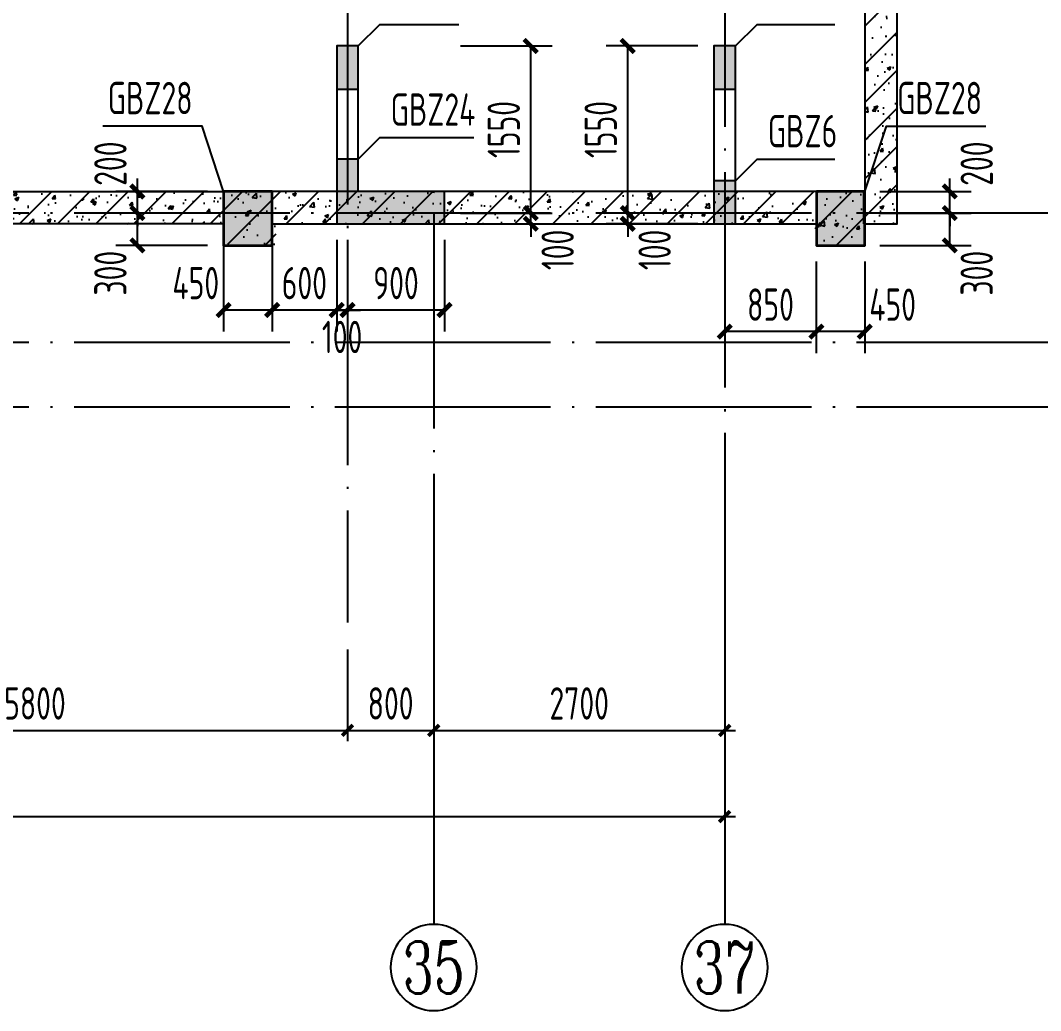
# Model space of a CAD drawing. Extents: x -1712635 to -854203, y -534641 to -21985.
# Drawn here: x -1315255 to -1305789, y -88388 to -79201 of the extents above; entities that cross this region are included whole.
import ezdxf
from ezdxf.enums import TextEntityAlignment as Align

# ---------------------------------------------------------------- set-up
doc = ezdxf.new("R2010")
doc.units = 0
doc.header["$LTSCALE"] = 1000
doc.linetypes.add('DOTE', pattern=[2.42, 2, -0.2, 0.02, -0.2])
doc.layers.get('0').update_dxf_attribs({"linetype": 'CONTINUOUS'})
doc.layers.get('Defpoints').update_dxf_attribs({"linetype": 'CONTINUOUS'})
for name, color, linetype in [('A-AXIS', 1, 'CONTINUOUS'), ('A-DOTE', 10, 'DOTE'), ('AXIS_NUM', 7, 'CONTINUOUS'), ('COLU_DE_TEXT', 7, 'CONTINUOUS'), ('LABEL', 1, 'CONTINUOUS'), ('S-Q墙填充', 252, 'CONTINUOUS'), ('S-Q墙实线', 6, 'CONTINUOUS'), ('S-Q墙标注', 3, 'CONTINUOUS'), ('S-X详图填充', 252, 'CONTINUOUS'), ('S-X详图实线', 4, 'CONTINUOUS'), ('S-Y一般标注', 3, 'CONTINUOUS'), ('S-Z柱实线', 6, 'CONTINUOUS')]:
    doc.layers.add(name, color=color, linetype=linetype)
doc.styles.add('TSSD_Axis', font='complex.shx', dxfattribs={"width": 0.7, "bigfont": 'hztxt.shx'})
doc.styles.add('TSSD_DIMENSION', font='Tssdeng.shx', dxfattribs={"width": 0.7, "bigfont": 'tssdchn.shx'})
doc.styles.add('TSSD_REIN', font='tssdeng.shx', dxfattribs={"width": 0.7, "height": 300, "bigfont": 'tssdchn.shx'})
doc.styles.add('结构文字', font='zstxt.shx', dxfattribs={"width": 0.7, "bigfont": 'zshz.shx'})
doc.dimstyles.new('STRUCK', dxfattribs={"dimtxt": 400, "dimasz": 121, "dimexe": 200, "dimexo": 150, "dimgap": 115, "dimtad": 1, "dimdec": 0, "dimdsep": 46, "dimtxsty": '结构文字', "dimblk": 'ARCHTICK', "dimcen": 400, "dimclrd": 3, "dimclre": 3, "dimclrt": 7, "dimadec": 0, "dimazin": 0, "dimtfac": 1, "dimtdec": 0, "dimtix": 1, "dimtmove": 2, "dimatfit": 3, "dimldrblk": '_DIMX', "dimfxl": 0, "dimtolj": 1, "dimtzin": 0, "dimarcsym": 0})
doc.dimstyles.new('TSSD_100_100', dxfattribs={"dimtxt": 300, "dimasz": 100, "dimexe": 100, "dimexo": 250, "dimgap": 100, "dimtad": 1, "dimdec": 0, "dimzin": 0, "dimdsep": 46, "dimtxsty": 'TSSD_DIMENSION', "dimblk": 'ARCHTICK', "dimcen": 0, "dimdle": 100, "dimclrt": 7, "dimadec": 0, "dimazin": 0, "dimtfac": 1, "dimtdec": 0, "dimtix": 1, "dimtmove": 2, "dimatfit": 3, "dimldrblk": 'ARCHTICK', "dimfxl": 0, "dimtolj": 1, "dimtzin": 0, "dimarcsym": 0})
pattern_1 = [(50, (-14650.7, 18149.76), (358.6301, -31.376), [37.5, -412.5]), (355, (-14650.7, 18149.76), (-69.3757, 376.096), [30, -330]), (100.4514, (-14620.8, 18147.15), (289.2547, 344.7198), [31.87, -350.571]), (46.1842, (-14650.7, 18249.76), (533.6205, -82.7595), [56.25, -618.75]), (96.6356, (-14606.23, 18242.87), (467.3314, 487.059), [47.805, -525.8565]), (351.1842, (-14650.7, 18249.76), (467.331, 487.0593), [45, -495]), (21, (-14600.7, 18224.76), (298.4535, -201.3094), [37.5, -412.5]), (326, (-14600.7, 18224.76), (121.6577, 362.575), [30, -330]), (71.4514, (-14575.83, 18208), (420.1113, 161.2652), [31.87, -350.571]), (37.5, (-14650.7, 18149.76), (6.07993, 166.44693), [0, -326, 0, -335, 0, -331.25]), (7.5, (-14650.7, 18149.76), (131.53477, 197.20586), [0, -191, 0, -318.5, 0, -126.25]), (327.5, (-14762.2, 18149.76), (266.91122, -11.27744), [0, -125, 0, -390, 0, -517.5]), (317.5, (-14812.2, 18149.76), (291.5931, 50.0525), [0, -162.5, 0, -259, 0, -367.5]), (45, (-14650.7, 18149.76), (-176.7767, 176.7767), [])]

# ---------------------------------------------------------------- blocks, each defined once
blk = doc.blocks.new('20210825.16054437')
at = {"layer": 'S-Q墙填充'}
h = blk.add_hatch(dxfattribs=at)
h.set_pattern_fill('ARMORED', color=252, scale=50, style=0)
h.set_pattern_definition(pattern_1)
h.paths.add_polyline_path([(37638.3, 200), (37950, 200), (37950, 7147), (37650, 7147), (37650, 500), (37638.3, 500)])
h = blk.add_hatch(dxfattribs=at)
h.set_pattern_fill('ARMORED', color=252, scale=50, style=0)
h.set_pattern_definition(pattern_1)
h.paths.add_polyline_path([(27150, 500), (31738.3, 500), (31738.3, 200), (27150, 200)])
h = blk.add_hatch(dxfattribs=at)
h.set_pattern_fill('ARMORED', color=252, scale=50, style=0)
h.set_pattern_definition(pattern_1)
h.paths.add_polyline_path([(32188.3, 500), (31738.3, 500), (31738.3, 0), (32188.3, 0)])
h = blk.add_hatch(dxfattribs=at)
h.set_pattern_fill('ARMORED', color=252, scale=50, style=0)
h.set_pattern_definition(pattern_1)
h.paths.add_polyline_path([(37188.3, 500), (32188.3, 500), (32188.3, 200), (37188.3, 200)])
h = blk.add_hatch(dxfattribs=at)
h.set_pattern_fill('ARMORED', color=252, scale=50, style=0)
h.set_pattern_definition(pattern_1)
h.paths.add_polyline_path([(37638.3, 500), (37188.3, 500), (37188.3, 0), (37638.3, 0)])
blk = doc.blocks.new('_ArchTick')
at = {"color": 0, "const_width": 0.35}
blk.add_lwpolyline([(-0.5, -0.5), (0.5, 0.5)], dxfattribs=at)
blk = doc.blocks.new('*D627')
at = {"layer": 'Defpoints', "color": 0}
for p in [(-1309619.7, -80988), (-1308819.7, -80988), (-1308819.7, -81088)]:
    blk.add_point(p, dxfattribs=at)
at = {"layer": 'S-Q墙标注', "color": 3, "lineweight": -2}
for p, q in [((-1309619.7, -80988), (-1309619.7, -80867)), ((-1308969.7, -80988), (-1309819.7, -80988)), ((-1309619.7, -81088), (-1309619.7, -80988)), ((-1308969.7, -81088), (-1309819.7, -81088)), ((-1309619.7, -81088), (-1309619.7, -81209))]:
    blk.add_line(p, q, dxfattribs=at)
at = {"layer": 'S-Q墙标注', "color": 3, "lineweight": -2, "xscale": 121, "yscale": 121, "zscale": 121}
for p, rotation in [((-1309619.7, -80988), 270), ((-1309619.7, -81088), 90)]:
    blk.add_blockref('_ArchTick', p, dxfattribs=dict(at, rotation=rotation))
at = {"layer": 'S-Q墙标注', "color": 7, "insert": (-1309369.7, -81329.9), "char_height": 300, "attachment_point": 5, "rotation": 90, "style": 'TSSD_REIN'}
blk.add_mtext('\\A1;100', dxfattribs=at)
blk = doc.blocks.new('_DIMX')
blk.add_line((-150, 0), (150, 0))
at = {"const_width": 50}
blk.add_lwpolyline([(-70, -70), (70, 70)], dxfattribs=at)
blk = doc.blocks.new('*D628')
at = {"layer": 'Defpoints', "color": 0}
for p in [(-1309619.7, -79438), (-1308819.7, -79438), (-1308819.7, -80988)]:
    blk.add_point(p, dxfattribs=at)
at = {"layer": 'S-Q墙标注', "color": 3, "lineweight": -2}
for p, q in [((-1308969.7, -79438), (-1309819.7, -79438)), ((-1309619.7, -80988), (-1309619.7, -79438)), ((-1308969.7, -80988), (-1309819.7, -80988))]:
    blk.add_line(p, q, dxfattribs=at)
at = {"layer": 'S-Q墙标注', "color": 3, "lineweight": -2, "xscale": 121, "yscale": 121, "zscale": 121}
for p, rotation in [((-1309619.7, -79438), 90), ((-1309619.7, -80988), 270)]:
    blk.add_blockref('_ArchTick', p, dxfattribs=dict(at, rotation=rotation))
at = {"layer": 'S-Q墙标注', "color": 7, "insert": (-1309869.7, -80213), "char_height": 300, "attachment_point": 5, "rotation": 90, "style": 'TSSD_REIN'}
blk.add_mtext('\\A1;1550', dxfattribs=at)
blk = doc.blocks.new('*D631')
at = {"layer": 'Defpoints', "color": 0}
for p in [(-1311319.6, -80988), (-1310519.6, -80988), (-1311319.6, -81088)]:
    blk.add_point(p, dxfattribs=at)
at = {"layer": 'S-Q墙标注', "color": 3, "lineweight": -2}
for p, q in [((-1310519.6, -80988), (-1310519.6, -80867)), ((-1311169.6, -80988), (-1310319.6, -80988)), ((-1310519.6, -81088), (-1310519.6, -80988)), ((-1311169.6, -81088), (-1310319.6, -81088)), ((-1310519.6, -81088), (-1310519.6, -81209))]:
    blk.add_line(p, q, dxfattribs=at)
at = {"layer": 'S-Q墙标注', "color": 3, "lineweight": -2, "xscale": 121, "yscale": 121, "zscale": 121}
for p, rotation in [((-1310519.6, -80988), 270), ((-1310519.6, -81088), 90)]:
    blk.add_blockref('_ArchTick', p, dxfattribs=dict(at, rotation=rotation))
at = {"layer": 'S-Q墙标注', "color": 7, "insert": (-1310269.6, -81329.9), "char_height": 300, "attachment_point": 5, "rotation": 90, "style": 'TSSD_REIN'}
blk.add_mtext('\\A1;100', dxfattribs=at)
blk = doc.blocks.new('*D632')
at = {"layer": 'Defpoints', "color": 0}
for p in [(-1311319.6, -79438), (-1310519.6, -79438), (-1311319.6, -80988)]:
    blk.add_point(p, dxfattribs=at)
at = {"layer": 'S-Q墙标注', "color": 3, "lineweight": -2}
for p, q in [((-1311169.6, -79438), (-1310319.6, -79438)), ((-1310519.6, -80988), (-1310519.6, -79438)), ((-1311169.6, -80988), (-1310319.6, -80988))]:
    blk.add_line(p, q, dxfattribs=at)
at = {"layer": 'S-Q墙标注', "color": 3, "lineweight": -2, "xscale": 121, "yscale": 121, "zscale": 121}
for p, rotation in [((-1310519.6, -79438), 90), ((-1310519.6, -80988), 270)]:
    blk.add_blockref('_ArchTick', p, dxfattribs=dict(at, rotation=rotation))
at = {"layer": 'S-Q墙标注', "color": 7, "insert": (-1310769.6, -80213), "char_height": 300, "attachment_point": 5, "rotation": 90, "style": 'TSSD_REIN'}
blk.add_mtext('\\A1;1550', dxfattribs=at)
blk = doc.blocks.new('*D633')
at = {"layer": 'Defpoints', "color": 0}
for p in [(-1312219.7, -81088), (-1311319.7, -81088), (-1312219.7, -81888)]:
    blk.add_point(p, dxfattribs=at)
at = {"layer": 'S-Q墙标注', "color": 3, "lineweight": -2}
for p, q in [((-1312219.7, -81238), (-1312219.7, -82088)), ((-1311319.7, -81238), (-1311319.7, -82088)), ((-1311319.7, -81888), (-1312219.7, -81888))]:
    blk.add_line(p, q, dxfattribs=at)
at = {"layer": 'S-Q墙标注', "color": 3, "lineweight": -2, "xscale": 121, "yscale": 121, "zscale": 121, "rotation": 180}
blk.add_blockref('_ArchTick', (-1312219.7, -81888), dxfattribs=at)
at = {"layer": 'S-Q墙标注', "color": 3, "lineweight": -2, "xscale": 121, "yscale": 121, "zscale": 121}
blk.add_blockref('_ArchTick', (-1311319.7, -81888), dxfattribs=at)
at = {"layer": 'S-Q墙标注', "color": 7, "insert": (-1311769.7, -81638), "char_height": 300, "attachment_point": 5, "style": 'TSSD_REIN'}
blk.add_mtext('\\A1;900', dxfattribs=at)
blk = doc.blocks.new('*D634')
at = {"layer": 'Defpoints', "color": 0}
for p in [(-1312319.7, -81088), (-1312219.7, -81088), (-1312319.7, -81888)]:
    blk.add_point(p, dxfattribs=at)
at = {"layer": 'S-Q墙标注', "color": 3, "lineweight": -2}
for p, q in [((-1312319.7, -81238), (-1312319.7, -82088)), ((-1312219.7, -81238), (-1312219.7, -82088)), ((-1312319.7, -81888), (-1312440.7, -81888)), ((-1312219.7, -81888), (-1312319.7, -81888)), ((-1312219.7, -81888), (-1312098.7, -81888))]:
    blk.add_line(p, q, dxfattribs=at)
at = {"layer": 'S-Q墙标注', "color": 3, "lineweight": -2, "xscale": 121, "yscale": 121, "zscale": 121}
blk.add_blockref('_ArchTick', (-1312319.7, -81888), dxfattribs=at)
at = {"layer": 'S-Q墙标注', "color": 3, "lineweight": -2, "xscale": 121, "yscale": 121, "zscale": 121, "rotation": 180}
blk.add_blockref('_ArchTick', (-1312219.7, -81888), dxfattribs=at)
at = {"layer": 'S-Q墙标注', "color": 7, "insert": (-1312269.7, -82138), "char_height": 300, "attachment_point": 5, "style": 'TSSD_REIN'}
blk.add_mtext('\\A1;100', dxfattribs=at)
blk = doc.blocks.new('*D725')
at = {"layer": 'Defpoints', "color": 0}
for p in [(-1312919.4, -81088), (-1312319.7, -81088), (-1312919.4, -81888)]:
    blk.add_point(p, dxfattribs=at)
at = {"layer": 'S-Q墙标注', "color": 3, "lineweight": -2}
for p, q in [((-1312919.4, -81238), (-1312919.4, -82088)), ((-1312319.7, -81238), (-1312319.7, -82088)), ((-1312919.4, -81888), (-1313040.4, -81888)), ((-1312319.7, -81888), (-1312919.4, -81888)), ((-1312319.7, -81888), (-1312198.7, -81888))]:
    blk.add_line(p, q, dxfattribs=at)
at = {"layer": 'S-Q墙标注', "color": 3, "lineweight": -2, "xscale": 121, "yscale": 121, "zscale": 121}
blk.add_blockref('_ArchTick', (-1312919.4, -81888), dxfattribs=at)
at = {"layer": 'S-Q墙标注', "color": 3, "lineweight": -2, "xscale": 121, "yscale": 121, "zscale": 121, "rotation": 180}
blk.add_blockref('_ArchTick', (-1312319.7, -81888), dxfattribs=at)
at = {"layer": 'S-Q墙标注', "color": 7, "insert": (-1312619.5, -81638), "char_height": 300, "attachment_point": 5, "style": 'TSSD_REIN'}
blk.add_mtext('\\A1;600', dxfattribs=at)
blk = doc.blocks.new('*D726')
at = {"layer": 'Defpoints', "color": 0}
for p in [(-1313369.4, -81088), (-1312919.4, -81088), (-1313369.4, -81888)]:
    blk.add_point(p, dxfattribs=at)
at = {"layer": 'S-Q墙标注', "color": 3, "lineweight": -2}
for p, q in [((-1313369.4, -81238), (-1313369.4, -82088)), ((-1312919.4, -81238), (-1312919.4, -82088)), ((-1312919.4, -81888), (-1313369.4, -81888))]:
    blk.add_line(p, q, dxfattribs=at)
at = {"layer": 'S-Q墙标注', "color": 3, "lineweight": -2, "xscale": 121, "yscale": 121, "zscale": 121, "rotation": 180}
blk.add_blockref('_ArchTick', (-1313369.4, -81888), dxfattribs=at)
at = {"layer": 'S-Q墙标注', "color": 3, "lineweight": -2, "xscale": 121, "yscale": 121, "zscale": 121}
blk.add_blockref('_ArchTick', (-1312919.4, -81888), dxfattribs=at)
at = {"layer": 'S-Q墙标注', "color": 7, "insert": (-1313627.5, -81638), "char_height": 300, "attachment_point": 5, "style": 'TSSD_REIN'}
blk.add_mtext('\\A1;450', dxfattribs=at)
blk = doc.blocks.new('*D727')
at = {"layer": 'Defpoints', "color": 0}
for p in [(-1307869.5, -81288), (-1307419.5, -81288), (-1307869.5, -82088)]:
    blk.add_point(p, dxfattribs=at)
at = {"layer": 'S-Q墙标注', "color": 3, "lineweight": -2}
for p, q in [((-1307869.5, -81438), (-1307869.5, -82288)), ((-1307419.5, -81438), (-1307419.5, -82288)), ((-1307419.5, -82088), (-1307869.5, -82088))]:
    blk.add_line(p, q, dxfattribs=at)
at = {"layer": 'S-Q墙标注', "color": 3, "lineweight": -2, "xscale": 121, "yscale": 121, "zscale": 121, "rotation": 180}
blk.add_blockref('_ArchTick', (-1307869.5, -82088), dxfattribs=at)
at = {"layer": 'S-Q墙标注', "color": 3, "lineweight": -2, "xscale": 121, "yscale": 121, "zscale": 121}
blk.add_blockref('_ArchTick', (-1307419.5, -82088), dxfattribs=at)
at = {"layer": 'S-Q墙标注', "color": 7, "insert": (-1307161.4, -81838), "char_height": 300, "attachment_point": 5, "style": 'TSSD_REIN'}
blk.add_mtext('\\A1;450', dxfattribs=at)
blk = doc.blocks.new('*D728')
at = {"layer": 'Defpoints', "color": 0}
for p in [(-1308719.7, -81288), (-1307869.5, -81288), (-1308719.7, -82088)]:
    blk.add_point(p, dxfattribs=at)
at = {"layer": 'S-Q墙标注', "color": 3, "lineweight": -2}
for p, q in [((-1308719.7, -81438), (-1308719.7, -82288)), ((-1307869.5, -81438), (-1307869.5, -82288)), ((-1307869.5, -82088), (-1308719.7, -82088))]:
    blk.add_line(p, q, dxfattribs=at)
at = {"layer": 'S-Q墙标注', "color": 3, "lineweight": -2, "xscale": 121, "yscale": 121, "zscale": 121, "rotation": 180}
blk.add_blockref('_ArchTick', (-1308719.7, -82088), dxfattribs=at)
at = {"layer": 'S-Q墙标注', "color": 3, "lineweight": -2, "xscale": 121, "yscale": 121, "zscale": 121}
blk.add_blockref('_ArchTick', (-1307869.5, -82088), dxfattribs=at)
at = {"layer": 'S-Q墙标注', "color": 7, "insert": (-1308294.6, -81838), "char_height": 300, "attachment_point": 5, "style": 'TSSD_REIN'}
blk.add_mtext('\\A1;850', dxfattribs=at)
blk = doc.blocks.new('*D729')
at = {"layer": 'Defpoints', "color": 0}
for p in [(-1314169.4, -80988), (-1313369.3, -80988), (-1313369.4, -81288)]:
    blk.add_point(p, dxfattribs=at)
at = {"layer": 'S-Q墙标注', "color": 3, "lineweight": -2}
for p, q in [((-1313519.3, -80988), (-1314369.4, -80988)), ((-1314169.4, -81288), (-1314169.4, -80988)), ((-1313519.4, -81288), (-1314369.4, -81288))]:
    blk.add_line(p, q, dxfattribs=at)
at = {"layer": 'S-Q墙标注', "color": 3, "lineweight": -2, "xscale": 121, "yscale": 121, "zscale": 121}
for p, rotation in [((-1314169.4, -80988), 90), ((-1314169.4, -81288), 270)]:
    blk.add_blockref('_ArchTick', p, dxfattribs=dict(at, rotation=rotation))
at = {"layer": 'S-Q墙标注', "color": 7, "insert": (-1314419.4, -81546.1), "char_height": 300, "attachment_point": 5, "rotation": 90, "style": 'TSSD_REIN'}
blk.add_mtext('\\A1;300', dxfattribs=at)
blk = doc.blocks.new('*D730')
at = {"layer": 'Defpoints', "color": 0}
for p in [(-1314169.4, -80788), (-1313369.3, -80788), (-1313369.3, -80988)]:
    blk.add_point(p, dxfattribs=at)
at = {"layer": 'S-Q墙标注', "color": 3, "lineweight": -2}
for p, q in [((-1314169.4, -80788), (-1314169.4, -80667)), ((-1313519.3, -80788), (-1314369.4, -80788)), ((-1314169.4, -80988), (-1314169.4, -80788)), ((-1313519.3, -80988), (-1314369.4, -80988)), ((-1314169.4, -80988), (-1314169.4, -81109))]:
    blk.add_line(p, q, dxfattribs=at)
at = {"layer": 'S-Q墙标注', "color": 3, "lineweight": -2, "xscale": 121, "yscale": 121, "zscale": 121}
for p, rotation in [((-1314169.4, -80788), 270), ((-1314169.4, -80988), 90)]:
    blk.add_blockref('_ArchTick', p, dxfattribs=dict(at, rotation=rotation))
at = {"layer": 'S-Q墙标注', "color": 7, "insert": (-1314419.4, -80529.9), "char_height": 300, "attachment_point": 5, "rotation": 90, "style": 'TSSD_REIN'}
blk.add_mtext('\\A1;200', dxfattribs=at)
blk = doc.blocks.new('*D731')
at = {"layer": 'Defpoints', "color": 0}
for p in [(-1307431.4, -80988), (-1306631.3, -80988), (-1307431.3, -81288)]:
    blk.add_point(p, dxfattribs=at)
at = {"layer": 'S-Q墙标注', "color": 3, "lineweight": -2}
for p, q in [((-1307281.4, -80988), (-1306431.3, -80988)), ((-1306631.3, -81288), (-1306631.3, -80988)), ((-1307281.3, -81288), (-1306431.3, -81288))]:
    blk.add_line(p, q, dxfattribs=at)
at = {"layer": 'S-Q墙标注', "color": 3, "lineweight": -2, "xscale": 121, "yscale": 121, "zscale": 121}
for p, rotation in [((-1306631.3, -80988), 90), ((-1306631.3, -81288), 270)]:
    blk.add_blockref('_ArchTick', p, dxfattribs=dict(at, rotation=rotation))
at = {"layer": 'S-Q墙标注', "color": 7, "insert": (-1306381.3, -81546.1), "char_height": 300, "attachment_point": 5, "rotation": 90, "style": 'TSSD_REIN'}
blk.add_mtext('\\A1;300', dxfattribs=at)
blk = doc.blocks.new('*D732')
at = {"layer": 'Defpoints', "color": 0}
for p in [(-1307431.4, -80788), (-1306631.3, -80788), (-1307431.4, -80988)]:
    blk.add_point(p, dxfattribs=at)
at = {"layer": 'S-Q墙标注', "color": 3, "lineweight": -2}
for p, q in [((-1306631.3, -80788), (-1306631.3, -80667)), ((-1307281.4, -80788), (-1306431.3, -80788)), ((-1306631.3, -80988), (-1306631.3, -80788)), ((-1307281.4, -80988), (-1306431.3, -80988)), ((-1306631.3, -80988), (-1306631.3, -81109))]:
    blk.add_line(p, q, dxfattribs=at)
at = {"layer": 'S-Q墙标注', "color": 3, "lineweight": -2, "xscale": 121, "yscale": 121, "zscale": 121}
for p, rotation in [((-1306631.3, -80788), 270), ((-1306631.3, -80988), 90)]:
    blk.add_blockref('_ArchTick', p, dxfattribs=dict(at, rotation=rotation))
at = {"layer": 'S-Q墙标注', "color": 7, "insert": (-1306381.3, -80529.9), "char_height": 300, "attachment_point": 5, "rotation": 90, "style": 'TSSD_REIN'}
blk.add_mtext('\\A1;200', dxfattribs=at)
blk = doc.blocks.new('*D760')
at = {"layer": 'Defpoints', "color": 0}
for p in [(-1322034.3, -86858.4), (-1316234.3, -86858.4), (-1316234.3, -87858.4)]:
    blk.add_point(p, dxfattribs=at)
at = {"layer": 'S-Y一般标注', "color": 0, "lineweight": -2}
for p, q in [((-1322034.3, -87108.4), (-1322034.3, -87958.4)), ((-1316234.3, -87108.4), (-1316234.3, -87958.4)), ((-1322134.3, -87858.4), (-1316134.3, -87858.4))]:
    blk.add_line(p, q, dxfattribs=at)
at = {"layer": 'S-Y一般标注', "color": 0, "lineweight": -2, "xscale": 100, "yscale": 100, "zscale": 100, "rotation": 180}
blk.add_blockref('_ArchTick', (-1322034.3, -87858.4), dxfattribs=at)
at = {"layer": 'S-Y一般标注', "color": 0, "lineweight": -2, "xscale": 100, "yscale": 100, "zscale": 100}
blk.add_blockref('_ArchTick', (-1316234.3, -87858.4), dxfattribs=at)
at = {"layer": 'S-Y一般标注', "color": 7, "insert": (-1319134.3, -87608.4), "char_height": 300, "attachment_point": 5, "style": 'TSSD_DIMENSION'}
blk.add_mtext('\\A1;5800', dxfattribs=at)
blk = doc.blocks.new('ts_axno')
at = {"color": 0, "linetype": 'ByBlock', "lineweight": -2}
blk.add_circle((0, 0), 0.5, dxfattribs=at)
at = {"color": 0, "linetype": 'ByBlock', "lineweight": -2, "style": 'TSSD_Axis', "width": 0.7}
blk.add_attdef('A', text='', height=0.6, dxfattribs=at).set_placement((0, 0), align=Align.MIDDLE_CENTER)
blk = doc.blocks.new('*D761')
at = {"layer": 'Defpoints', "color": 0}
for p in [(-1316234.3, -86858.4), (-1315434.3, -86858.4), (-1315434.3, -87858.4)]:
    blk.add_point(p, dxfattribs=at)
at = {"layer": 'S-Y一般标注', "color": 0, "lineweight": -2}
for p, q in [((-1316234.3, -87108.4), (-1316234.3, -87958.4)), ((-1315434.3, -87108.4), (-1315434.3, -87958.4)), ((-1316334.3, -87858.4), (-1315334.3, -87858.4))]:
    blk.add_line(p, q, dxfattribs=at)
at = {"layer": 'S-Y一般标注', "color": 0, "lineweight": -2, "xscale": 100, "yscale": 100, "zscale": 100, "rotation": 180}
blk.add_blockref('_ArchTick', (-1316234.3, -87858.4), dxfattribs=at)
at = {"layer": 'S-Y一般标注', "color": 0, "lineweight": -2, "xscale": 100, "yscale": 100, "zscale": 100}
blk.add_blockref('_ArchTick', (-1315434.3, -87858.4), dxfattribs=at)
at = {"layer": 'S-Y一般标注', "color": 7, "insert": (-1315834.3, -87608.4), "char_height": 300, "attachment_point": 5, "style": 'TSSD_DIMENSION'}
blk.add_mtext('\\A1;800', dxfattribs=at)
blk = doc.blocks.new('*D762')
at = {"layer": 'Defpoints', "color": 0}
for p in [(-1315434.3, -86858.4), (-1312734.3, -86858.4), (-1312734.3, -87858.4)]:
    blk.add_point(p, dxfattribs=at)
at = {"layer": 'S-Y一般标注', "color": 0, "lineweight": -2}
for p, q in [((-1315434.3, -87108.4), (-1315434.3, -87958.4)), ((-1312734.3, -87108.4), (-1312734.3, -87958.4)), ((-1315534.3, -87858.4), (-1312634.3, -87858.4))]:
    blk.add_line(p, q, dxfattribs=at)
at = {"layer": 'S-Y一般标注', "color": 0, "lineweight": -2, "xscale": 100, "yscale": 100, "zscale": 100, "rotation": 180}
blk.add_blockref('_ArchTick', (-1315434.3, -87858.4), dxfattribs=at)
at = {"layer": 'S-Y一般标注', "color": 0, "lineweight": -2, "xscale": 100, "yscale": 100, "zscale": 100}
blk.add_blockref('_ArchTick', (-1312734.3, -87858.4), dxfattribs=at)
at = {"layer": 'S-Y一般标注', "color": 7, "insert": (-1314084.3, -87608.4), "char_height": 300, "attachment_point": 5, "style": 'TSSD_DIMENSION'}
blk.add_mtext('\\A1;2700', dxfattribs=at)
blk = doc.blocks.new('*D763')
at = {"layer": 'Defpoints', "color": 0}
for p in [(-1362734.3, -86858.4), (-1312734.3, -86858.4), (-1312734.3, -88658.4)]:
    blk.add_point(p, dxfattribs=at)
at = {"layer": 'S-Y一般标注', "color": 0, "lineweight": -2}
for p, q in [((-1362734.3, -87108.4), (-1362734.3, -88758.4)), ((-1312734.3, -87108.4), (-1312734.3, -88758.4)), ((-1362834.3, -88658.4), (-1312634.3, -88658.4))]:
    blk.add_line(p, q, dxfattribs=at)
at = {"layer": 'S-Y一般标注', "color": 0, "lineweight": -2, "xscale": 100, "yscale": 100, "zscale": 100, "rotation": 180}
blk.add_blockref('_ArchTick', (-1362734.3, -88658.4), dxfattribs=at)
at = {"layer": 'S-Y一般标注', "color": 0, "lineweight": -2, "xscale": 100, "yscale": 100, "zscale": 100}
blk.add_blockref('_ArchTick', (-1312734.3, -88658.4), dxfattribs=at)
at = {"layer": 'S-Y一般标注', "color": 7, "insert": (-1337734.3, -88408.4), "char_height": 300, "attachment_point": 5, "style": 'TSSD_DIMENSION'}
blk.add_mtext('\\A1;50000', dxfattribs=at)
blk = doc.blocks.new('20210825.17464595')
at = {"layer": 'A-AXIS'}
for p, q in [((51900, 3600), (51900, 800)), ((54600, 3600), (54600, 800))]:
    blk.add_line(p, q, dxfattribs=at)
at = {"layer": 'A-DOTE'}
for p, q in [((54600, 22300), (54600, 3600)), ((51100, 11900), (51100, 3600)), ((57823.9, 7400), (3600, 7400)), ((51900, 7400), (51900, 3600)), ((57823.9, 6200), (3600, 6200)), ((57823.9, 5600), (3600, 5600))]:
    blk.add_line(p, q, dxfattribs=at)
at = {"layer": 'A-AXIS'}
ref = blk.add_blockref('ts_axno', (51900, 400), dxfattribs=dict(at, xscale=-800, yscale=800, zscale=800, rotation=180))
ref.add_attrib('22', '35', dxfattribs={"layer": 'AXIS_NUM', "height": 480, "style": 'TSSD_Axis', "width": 0.7}).set_placement((51900, 400), align=Align.MIDDLE_CENTER)
ref = blk.add_blockref('ts_axno', (54600, 400), dxfattribs=dict(at, xscale=-800, yscale=800, zscale=800, rotation=180))
ref.add_attrib('23', '37', dxfattribs={"layer": 'AXIS_NUM', "height": 480, "style": 'TSSD_Axis', "width": 0.7}).set_placement((54600, 400), align=Align.MIDDLE_CENTER)
at = {"layer": 'S-Y一般标注'}
for base, p1, p2, picture, middle in [((54600, 1800), (4600, 3600), (54600, 3600), '*D763', (29600, 2050)), ((51100, 2600), (45300, 3600), (51100, 3600), '*D760', (48200, 2850)), ((51900, 2600), (51100, 3600), (51900, 3600), '*D761', (51500, 2850)), ((54600, 2600), (51900, 3600), (54600, 3600), '*D762', (53250, 2850))]:
    dim = blk.add_linear_dim(base=base, p1=p1, p2=p2, dimstyle='TSSD_100_100', dxfattribs=at)
    dim.commit()
    dim.dimension.update_dxf_attribs({"geometry": picture, "text_midpoint": middle, "insert": (1367334.3, 90458.4)})

msp = doc.modelspace()

# ---------------------------------------------------------------- hatches: boundary and pattern name
at = {"layer": 'S-X详图填充'}
h = msp.add_hatch(color=256, dxfattribs=at)
h.dxf.hatch_style = 1
h.paths.add_polyline_path([(-1312319.69, -79837.99), (-1312119.69, -79837.99), (-1312119.69, -79437.99), (-1312319.69, -79437.99)])
h = msp.add_hatch(color=256, dxfattribs=at)
h.dxf.hatch_style = 1
h.paths.add_polyline_path([(-1308819.66, -79837.99), (-1308619.66, -79837.99), (-1308619.66, -79437.99), (-1308819.66, -79437.99)])
h = msp.add_hatch(color=256, dxfattribs=at)
h.dxf.hatch_style = 1
h.paths.add_polyline_path([(-1312119.69, -80487.99), (-1312319.69, -80487.99), (-1312319.69, -81087.99), (-1311319.69, -81087.99), (-1311319.69, -80787.99), (-1312119.69, -80787.99)])
h = msp.add_hatch(color=256, dxfattribs=at)
h.dxf.hatch_style = 1
h.paths.add_polyline_path([(-1308619.66, -80687.99), (-1308819.66, -80687.99), (-1308819.66, -81087.99), (-1308619.66, -81087.99)])
h = msp.add_hatch(color=256, dxfattribs=at)
h.dxf.hatch_style = 1
h.paths.add_polyline_path([(-1313369.29, -81288), (-1313219.29, -81288), (-1312919.38, -81288), (-1312919.38, -80788), (-1313369.29, -80788)])
h = msp.add_hatch(color=256, dxfattribs=at)
h.dxf.hatch_style = 1
h.paths.add_polyline_path([(-1307869.38, -81287.99), (-1307719.38, -81287.99), (-1307419.47, -81287.99), (-1307419.47, -80788), (-1307869.38, -80788)])

# ---------------------------------------------------------------- linework, layer by layer
at = {"layer": 'LABEL', "color": 6}
for points in [[(-1312119.69, -79437.99), (-1311919.69, -79237.99), (-1311185.51, -79237.99)], [(-1308619.66, -79437.99), (-1308419.66, -79237.99), (-1307696.34, -79237.99)], [(-1313369.29, -80788), (-1313569.29, -80181.08), (-1314491.28, -80181.08)], [(-1307419.38, -80788), (-1307219.38, -80181.07), (-1306297.39, -80181.07)], [(-1312119.72, -80487.99), (-1311919.72, -80287.99), (-1311046.47, -80287.99)], [(-1308619.66, -80687.99), (-1308419.66, -80487.99), (-1307696.83, -80487.99)]]:
    msp.add_lwpolyline(points, dxfattribs=at)
at = {"layer": 'S-Q墙实线', "linetype": 'ByBlock'}
for points in [[(-1307431.38, -81088), (-1307119.65, -81088), (-1307119.65, -74141), (-1307419.65, -74141), (-1307419.65, -80788), (-1307431.38, -80788)], [(-1317919.65, -80788), (-1313369.38, -80788), (-1313369.38, -81088), (-1317919.65, -81088)], [(-1307869.38, -80788), (-1312919.38, -80788), (-1312919.38, -81088), (-1307869.38, -81088)]]:
    msp.add_lwpolyline(points, close=True, dxfattribs=at)
at = {"layer": 'S-Q墙实线'}
for points in [[(-1312119.65, -80788.01), (-1312119.65, -79438.01), (-1312319.65, -79438.01), (-1312319.65, -81088.01), (-1311319.65, -81088.01), (-1311319.65, -80788.01)], [(-1308819.65, -81088.01), (-1308619.65, -81088.01), (-1308619.65, -79438.01), (-1308819.65, -79438.01)]]:
    msp.add_lwpolyline(points, close=True, dxfattribs=at)
at = {"layer": 'S-X详图实线'}
for points in [[(-1312319.69, -79837.99), (-1312119.69, -79837.99), (-1312119.69, -79437.99), (-1312319.69, -79437.99), (-1312319.69, -79837.99)], [(-1308819.66, -79837.99), (-1308619.66, -79837.99), (-1308619.66, -79437.99), (-1308819.66, -79437.99), (-1308819.66, -79837.99)], [(-1312119.69, -80487.99), (-1312319.69, -80487.99), (-1312319.69, -81087.99), (-1311319.69, -81087.99), (-1311319.69, -80787.99), (-1312119.69, -80787.99), (-1312119.69, -80487.99)], [(-1308619.66, -80687.99), (-1308819.66, -80687.99), (-1308819.66, -81087.99), (-1308619.66, -81087.99), (-1308619.66, -80687.99)], [(-1313369.29, -81288), (-1313219.29, -81288), (-1312919.38, -81288), (-1312919.38, -80788), (-1313369.29, -80788), (-1313369.29, -81288)], [(-1307869.38, -81287.99), (-1307719.38, -81287.99), (-1307419.47, -81287.99), (-1307419.47, -80788), (-1307869.38, -80787.99), (-1307869.38, -81287.99)]]:
    msp.add_lwpolyline(points, close=True, dxfattribs=at)
at = {"layer": 'S-Z柱实线', "lineweight": 35}
for points in [[(-1312919.38, -80788), (-1313369.38, -80788), (-1313369.38, -81288), (-1312919.38, -81288)], [(-1307419.38, -80788), (-1307869.38, -80788), (-1307869.38, -81288), (-1307419.38, -81288)]]:
    msp.add_lwpolyline(points, close=True, dxfattribs=at)

# ---------------------------------------------------------------- block references
at = {"layer": 'A-DOTE', "color": 2}
msp.add_blockref('20210825.17464595', (-1363319.65, -88388.04), dxfattribs=at)
at = {"layer": 'S-Q墙填充', "color": 2}
msp.add_blockref('20210825.16054437', (-1345069.65, -81288), dxfattribs=at)

# ---------------------------------------------------------------- texts
at = {"layer": 'COLU_DE_TEXT', "color": 7, "style": 'TSSD_REIN', "width": 0.7}
for s, p in [('GBZ28', (-1314444.68, -80161.08)), ('GBZ28', (-1307119.38, -80161.07)), ('GBZ24', (-1311819.72, -80267.99)), ('GBZ6', (-1308319.66, -80467.99))]:
    msp.add_text(s, height=300, dxfattribs=at).set_placement(p, align=Align.BOTTOM_LEFT)

# ---------------------------------------------------------------- dimensions: what is measured, and where the dimension line sits
at = {"layer": 'S-Q墙标注'}
for base, p1, p2, angle, picture, middle in [((-1310519.64, -79437.99), (-1311319.64, -80987.99), (-1311319.64, -79437.99), 90, '*D632', (-1310769.64, -80212.99)), ((-1309619.67, -79438.03), (-1308819.67, -80987.99), (-1308819.67, -79438.03), 90, '*D628', (-1309869.67, -80213.01)), ((-1312919.38, -81887.99), (-1312319.66, -81087.99), (-1312919.38, -81087.99), 180, '*D725', (-1312619.52, -81637.99)), ((-1312219.65, -81887.99), (-1311319.66, -81087.99), (-1312219.65, -81087.99), 180, '*D633', (-1311769.66, -81637.99)), ((-1308719.65, -82087.99), (-1307869.47, -81287.99), (-1308719.65, -81287.99), 180, '*D728', (-1308294.56, -81837.99))]:
    dim = msp.add_linear_dim(base=base, p1=p1, p2=p2, angle=angle, dimstyle='STRUCK', override={"dimtxt": 300, "dimgap": 100, "dimtxsty": 'TSSD_REIN'}, dxfattribs=at)
    dim.commit()
    dim.dimension.update_dxf_attribs({"geometry": picture, "text_midpoint": middle})
for base, p1, p2, angle, picture, middle in [((-1314169.39, -80788), (-1313369.29, -80987.99), (-1313369.29, -80788), 90, '*D730', (-1314419.39, -80529.93)), ((-1306631.28, -80788), (-1307431.38, -80987.99), (-1307431.38, -80788), 90, '*D732', (-1306381.28, -80529.93)), ((-1314169.39, -80987.99), (-1313369.39, -81287.99), (-1313369.29, -80987.99), 90, '*D729', (-1314419.39, -81546.07)), ((-1310519.64, -80987.99), (-1311319.64, -81087.99), (-1311319.64, -80987.99), 90, '*D631', (-1310269.64, -81329.92)), ((-1309619.67, -80987.99), (-1308819.67, -81087.99), (-1308819.67, -80987.99), 90, '*D627', (-1309369.67, -81329.92)), ((-1306631.28, -80987.99), (-1307431.28, -81287.99), (-1307431.38, -80987.99), 90, '*D731', (-1306381.28, -81546.07)), ((-1313369.38, -81887.99), (-1312919.38, -81087.99), (-1313369.38, -81087.99), 180, '*D726', (-1313627.46, -81637.99)), ((-1312319.66, -81887.99), (-1312219.65, -81087.99), (-1312319.66, -81087.99), 180, '*D634', (-1312269.66, -82137.99)), ((-1307869.47, -82087.99), (-1307419.47, -81287.99), (-1307869.47, -81287.99), 180, '*D727', (-1307161.39, -81837.99))]:
    dim = msp.add_linear_dim(base=base, p1=p1, p2=p2, angle=angle, dimstyle='STRUCK', override={"dimtxt": 300, "dimgap": 100, "dimtxsty": 'TSSD_REIN'}, dxfattribs=at)
    dim.commit()
    dim.dimension.update_dxf_attribs({"geometry": picture, "text_midpoint": middle, "dimtype": 160})

doc.saveas('drawing.dxf')
